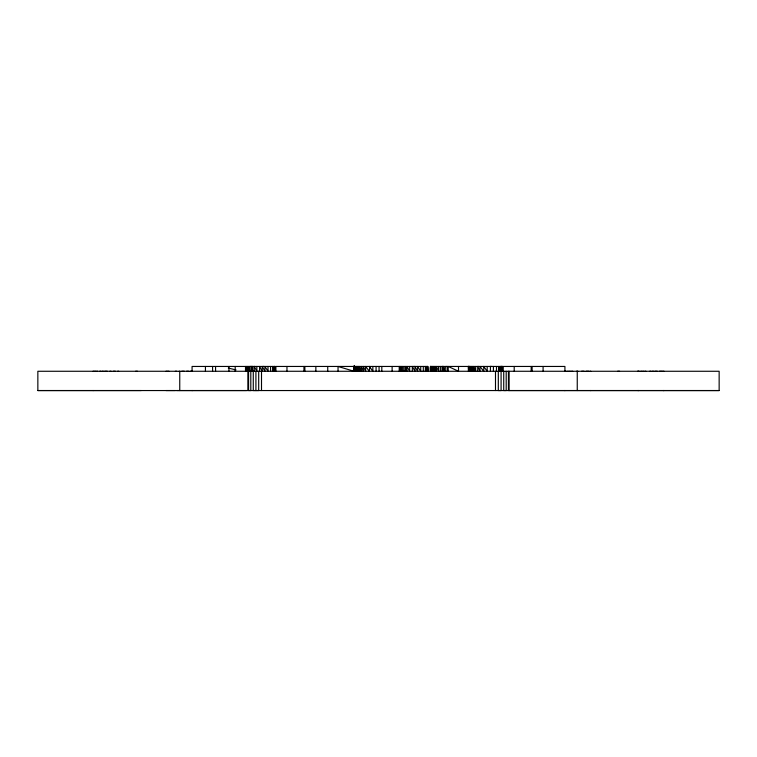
<?xml version="1.0" encoding="UTF-8"?>
<svg xmlns="http://www.w3.org/2000/svg" width="757" height="757" viewBox="0 0 757 757"><rect width="100%" height="100%" fill="white"/><g stroke="black" fill="none" stroke-linecap="round" stroke-linejoin="round"><path stroke-width="1.14" d="M246.489 366.454L246.489 371.271L245.505 366.454L245.505 371.271M247.037 371.271L247.037 366.454L247.615 371.271L247.615 366.454M251.229 366.454L252.753 366.454L252.753 371.271L251.352 366.454L251.352 371.271M254.248 371.271L254.248 366.454L256.916 371.271L256.812 366.454M267.997 366.454L267.997 371.271L264.903 366.454L264.903 371.271L262.244 366.454L262.244 371.271L259.585 366.454L259.585 371.271M270.561 371.271L270.561 366.454M272.605 371.271L272.605 366.454L274.129 371.271L274.129 366.454M369.738 366.454L369.369 371.271L365.631 366.454L365.631 371.271L363.369 366.454L363.369 371.271L361.354 366.454L361.354 371.271L359.584 366.454L359.584 371.271L358.79 366.454L358.79 371.271L358.061 366.454L358.061 371.271L357.389 366.454L357.389 371.271M420.731 366.454L420.731 371.271L417.646 366.454L417.646 371.271L414.978 366.454L414.978 371.271L412.319 366.454L412.319 371.271M423.295 371.271L423.295 366.454M425.339 371.271L425.339 366.454L426.863 371.271L426.863 366.454M430.629 371.271C431.679 360.029 428.604 371.498 431.272 371.271L431.272 366.454L430.884 371.271L430.629 366.454L430.676 371.271L430.506 366.454L502.478 366.454L502.478 371.271L502.478 366.454L502.411 371.271L501.475 366.454L501.475 371.271L500.926 366.454L500.765 371.271L500.765 366.454M433.004 371.271L433.004 366.454L433.723 371.271L433.004 371.271L432.361 366.454L432.361 371.271M448.201 371.271L448.201 366.454L458.505 371.271L458.505 366.454M468.422 366.454L468.422 371.271C471.393 370.428 468.034 360.606 468.98 371.271C468.441 362.177 468.233 367.779 468.734 371.271M472.406 371.271L472.406 366.454L473.134 371.271L472.406 371.271L471.734 366.454L471.734 371.271M475.699 366.454L475.699 371.271L473.929 366.454L473.929 371.271M477.714 371.271L477.714 366.454L479.976 371.271L479.976 366.454L483.714 371.271L483.865 366.454M354.077 371.271C354.21 363.776 354.522 363.161 354.191 371.271L354.096 366.454L354.058 371.271L338.038 366.454L338.038 371.271M263.739 366.454L262.991 366.454M637.773 371.271L639.334 371.271M564.533 390.546L565.101 390.546M590.962 390.546L590.46 390.546M427.733 366.454L427.885 371.271L427.733 366.454L275.889 366.454L275.889 371.271M442.325 366.454L443.261 366.454M445.353 366.454L445.163 371.271L443.659 366.454L443.659 371.271L442.031 366.454L442.06 371.271M491.397 366.454L492.069 366.454M500.708 366.454L502.411 366.454M92.988 371.271L94.294 371.271M502.411 371.271L501.919 366.454M92.988 390.546L93.3 390.546M250.841 366.454L249.829 366.454L250.056 371.271L248.864 371.271L248.864 366.454M253.888 366.454L254.56 366.454M477.904 366.454L478.632 366.454M491.038 366.454L490.12 366.454M275.151 371.271L275.151 366.454L192.079 366.454L192.079 371.271M118.66 371.271L117.666 371.271M167.534 371.271L165.972 371.271M191.455 371.271L192.467 371.271M662.706 371.271L664.012 371.271M94.966 371.271L95.742 371.271M96.612 371.271L97.577 371.271M99.735 371.271L100.908 371.271M102.138 371.271L103.397 371.271M104.684 371.271L107.276 371.271M109.822 371.271L111.052 371.271M113.342 371.271L115.348 371.271M135.617 371.271L137.452 371.271M168.205 371.271L168.981 371.271M175.378 371.271L176.636 371.271M179.22 371.271L179.75 371.271L179.75 390.546M181.803 371.271L184.292 371.271M186.582 371.271L188.588 371.271M190.234 371.271L190.906 371.271M566.094 371.271L564.599 371.271L565.101 371.271M567.542 371.271L568.412 371.271M569.378 371.271L570.418 371.271M571.535 371.271L572.708 371.271M576.484 371.271L577.78 371.271M581.622 371.271L584.026 371.271M586.183 371.271L588.795 371.271M590.015 371.271L590.772 371.271M617.674 371.271L619.548 371.271M640.782 371.271L641.652 371.271M642.617 371.271L643.658 371.271M644.775 371.271L645.948 371.271M649.724 371.271L651.02 371.271M652.316 371.271L653.603 371.271M654.862 371.271L657.265 371.271M659.423 371.271L662.034 371.271M37.85 390.546L719.15 390.546L719.15 371.271L37.85 371.271L37.85 390.546L141.218 390.546M175.378 390.546L165.972 390.546M176.636 390.546L246.612 390.546M719.15 390.546L508.43 390.546L508.43 371.271M638.776 390.546L637.839 390.546M663.255 390.546L664.012 390.546M446.516 366.454L447.141 366.454L447.141 371.271M413.842 366.454L414.401 366.454M637.839 371.271L638.34 371.271M191.9 390.546L192.467 390.546M275.113 366.454L274.999 371.271M228.292 368.063L236.052 369.936M483.714 366.454L487.196 371.271L487.196 366.454M369.369 366.454L372.851 371.271L372.851 366.454M468.98 366.454L469.283 371.271M577.25 371.271L577.25 390.546M564.921 371.271L564.921 366.454L503.121 366.454L503.121 371.271M543.091 366.454L543.091 371.271M532.105 366.454L532.105 371.271M531.187 366.454L531.187 371.271M514.202 366.454L514.202 371.271M509.12 371.271L509.12 390.546M506.196 371.271L506.196 390.546L503.727 390.546L503.727 371.271M502.232 366.454L502.232 371.271M501.087 371.271L501.087 390.546L498.314 390.546L498.314 371.271M499.033 366.454L499.033 371.271M498.835 366.454L498.835 371.271M496.497 366.454L496.497 371.271M495.494 371.271L495.494 390.546M493.413 366.454L493.413 371.271M490.422 366.454L490.422 371.271M473.134 366.454L473.134 371.271M471.119 366.454L471.119 371.271M470.57 366.454L470.57 371.271M470.078 366.454L470.078 371.271M469.652 366.454L469.652 371.271M468.734 366.454L468.81 371.271M468.536 366.454L468.536 371.271M440.366 366.454L440.366 371.271M438.577 366.454L438.577 371.271L436.392 366.454L436.392 371.271L435.417 366.454L435.417 371.271M434.527 366.454L434.527 371.271M433.723 366.454L433.723 371.271M431.802 366.454L431.802 371.271M427.629 366.454L427.629 371.271M427.393 366.454L427.393 371.271M409.651 366.454L409.651 371.271L406.982 366.454L406.982 371.271L405.487 366.454L405.487 371.271M404.087 366.454L404.087 371.271M402.79 366.454L402.79 371.271M401.598 366.454L401.598 371.271M400.964 366.454L400.964 371.271M400.358 366.454L400.358 371.271M399.781 366.454L399.781 371.271M399.223 366.454L399.223 371.271M392.117 366.454L392.117 371.271M381.812 366.454L381.812 371.271M379.068 366.454L379.068 371.271M376.078 366.454L376.078 371.271M356.774 366.454L356.774 371.271M356.225 366.454L356.225 371.271L355.733 366.454L355.307 371.271M354.938 366.454L354.938 371.271M354.39 366.454L354.465 371.271M327.734 366.454L327.734 371.271M315.858 366.454L315.858 371.271M304.872 366.454L304.872 371.271M303.954 366.454L303.954 371.271M286.969 366.454L286.969 371.271M274.895 366.454L274.895 371.271M274.659 366.454L274.659 371.271M274.479 366.454L274.479 371.271M261.506 371.271L261.506 390.546M258.686 371.271L258.686 390.546L253.273 390.546L253.273 371.271M255.913 371.271L255.913 390.546M250.804 371.271L250.804 390.546L248.57 390.546L248.57 371.271M248.22 366.454L248.22 371.271M247.88 371.271L247.88 390.546M235.2 366.454L235.2 371.271M228.964 366.454L228.964 371.271M215.575 366.454L215.575 371.271M212.594 366.454L212.594 371.271M205.44 366.454L205.44 371.271"/></g></svg>
